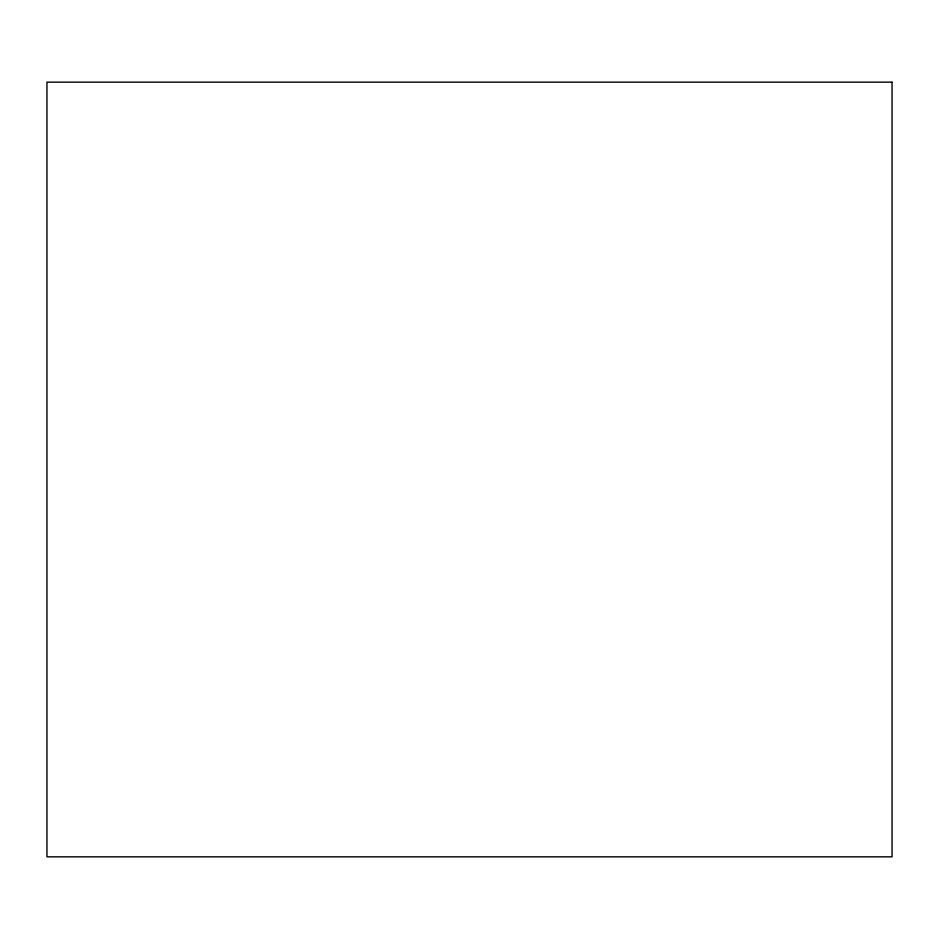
<?xml version="1.0" encoding="UTF-8"?>
<svg xmlns="http://www.w3.org/2000/svg" width="939" height="939" viewBox="0 0 939 939"><rect width="100%" height="100%" fill="white"/><g stroke="black" fill="none" stroke-linecap="round" stroke-linejoin="round"><path stroke-width="1.41" d="M892.05 82.163L46.95 82.163L46.95 856.838L892.05 856.838L892.05 82.163"/></g></svg>
